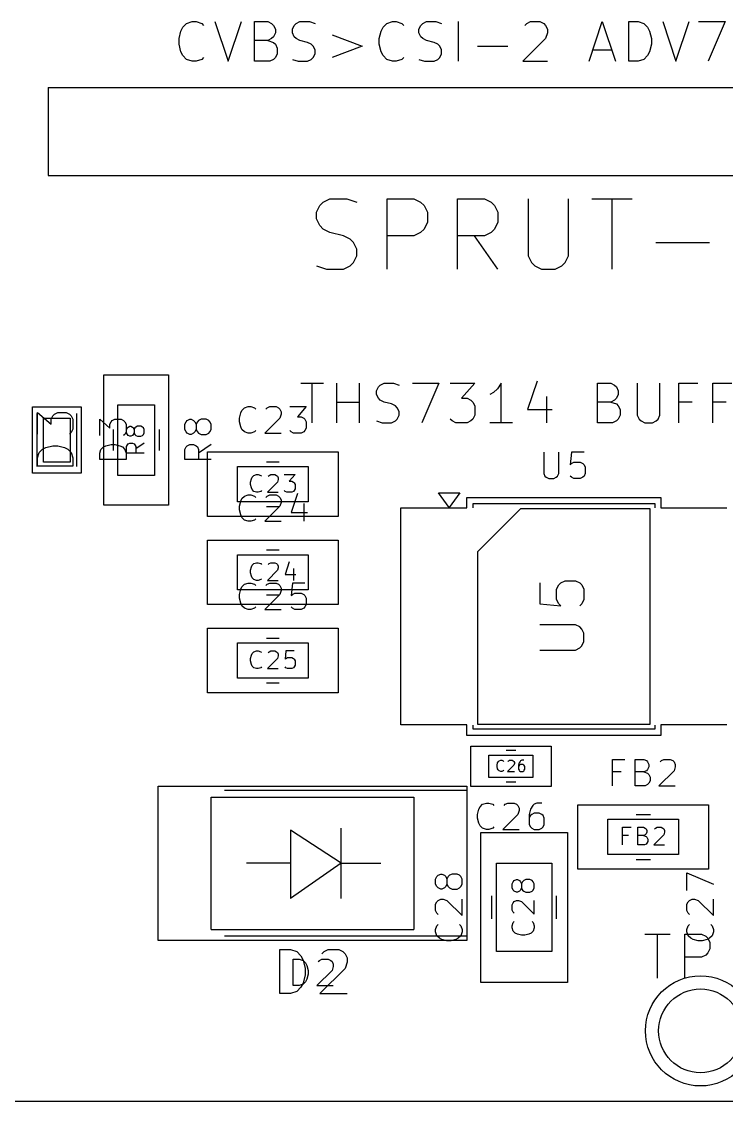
# Model space of a CAD drawing. Header units: millimetres. Extents: x -0.2 to 42, y -55 to 0.3.
# Drawn here: x 8.9 to 24.89, y -55 to -30.51 of the extents above; entities that cross this region are included whole.
import ezdxf

# ---------------------------------------------------------------- set-up
doc = ezdxf.new("R2010")
doc.units = ezdxf.units.MM
for name, color, linetype, true_color in [('Edge.Cuts', 254, 'CONTINUOUS', 0xd0d2cd), ('F.Courtyard', 6, 'CONTINUOUS', 0xff26e2), ('F.Fab', 9, 'CONTINUOUS', 0xafafaf), ('F.Silkscreen', 41, 'CONTINUOUS', 0xf2eda1)]:
    doc.layers.add(name, color=color, linetype=linetype, true_color=true_color)

msp = doc.modelspace()

# ---------------------------------------------------------------- linework, layer by layer
at = {"layer": 'Edge.Cuts', "linetype": 'CONTINUOUS'}
for p, q in [((9.5, -32), (9.5, -34)), ((9.5, -32), (31.15, -32)), ((9.5, -34), (31.15, -34)), ((40.5, -55), (1.5, -55))]:
    msp.add_line(p, q, dxfattribs=at)
at = {"layer": 'F.Courtyard', "linetype": 'CONTINUOUS'}
for p, q in [((10.77, -38.52), (12.23, -38.52)), ((10.77, -41.48), (10.77, -38.52)), ((12.23, -38.52), (12.23, -41.48)), ((9.15, -39.25), (10.25, -39.25)), ((9.15, -40.75), (9.15, -39.25)), ((10.25, -39.25), (10.25, -40.75)), ((13.12, -40.27), (16.08, -40.27)), ((13.12, -41.73), (13.12, -40.27)), ((16.08, -40.27), (16.08, -41.73)), ((10.25, -40.75), (9.15, -40.75)), ((19, -41.3), (23.4, -41.3)), ((19, -41.54), (19, -41.3)), ((23.4, -41.3), (23.4, -41.54)), ((12.23, -41.48), (10.77, -41.48)), ((17.5, -41.54), (19, -41.54)), ((17.5, -46.46), (17.5, -41.54)), ((23.4, -41.54), (24.9, -41.54)), ((16.08, -41.73), (13.12, -41.73)), ((13.12, -42.27), (16.08, -42.27)), ((13.12, -43.73), (13.12, -42.27)), ((16.08, -42.27), (16.08, -43.73)), ((16.08, -43.73), (13.12, -43.73)), ((13.12, -44.27), (16.08, -44.27)), ((13.12, -45.73), (13.12, -44.27)), ((16.08, -44.27), (16.08, -45.73)), ((16.08, -45.73), (13.12, -45.73)), ((19, -46.46), (17.5, -46.46)), ((19, -46.7), (19, -46.46)), ((23.4, -46.46), (23.4, -46.7)), ((24.9, -46.46), (23.4, -46.46)), ((23.4, -46.7), (19, -46.7)), ((19.09, -46.94), (20.91, -46.94)), ((19.09, -47.86), (19.09, -46.94)), ((20.91, -46.94), (20.91, -47.86)), ((12, -47.85), (19, -47.85)), ((12, -51.35), (12, -47.85)), ((19, -47.85), (19, -51.35)), ((20.91, -47.86), (19.09, -47.86)), ((21.52, -48.27), (24.48, -48.27)), ((21.52, -49.73), (21.52, -48.27)), ((24.48, -48.27), (24.48, -49.73)), ((19.32, -48.9), (21.28, -48.9)), ((19.32, -52.3), (19.32, -48.9)), ((21.28, -48.9), (21.28, -52.3)), ((24.48, -49.73), (21.52, -49.73)), ((19, -51.35), (12, -51.35)), ((21.28, -52.3), (19.32, -52.3))]:
    msp.add_line(p, q, dxfattribs=at)
at = {"layer": 'F.Courtyard'}
msp.add_circle((24.3, -53.4), 1.25, dxfattribs=at)
at = {"layer": 'F.Fab', "linetype": 'CONTINUOUS'}
for p, q in [((9.263855, -39.866666), (9.263855, -39.371428)), ((9.263855, -39.371428), (9.568617, -39.638094)), ((9.606712, -39.447618), (9.644807, -39.409523)), ((9.644807, -39.409523), (9.720998, -39.371428)), ((9.720998, -39.371428), (9.911474, -39.371428)), ((9.911474, -39.371428), (9.987664, -39.409523)), ((9.987664, -39.409523), (10.02576, -39.447618)), ((11.0875, -39.2), (11.9125, -39.2)), ((11.0875, -40.8), (11.0875, -39.2)), ((11.9125, -39.2), (11.9125, -40.8)), ((13.842856, -39.499514), (13.871428, -39.385228)), ((13.871428, -39.385228), (13.899999, -39.328085)), ((13.899999, -39.328085), (13.957142, -39.270942)), ((13.957142, -39.270942), (14.042856, -39.242371)), ((14.042856, -39.242371), (14.099999, -39.242371)), ((14.099999, -39.242371), (14.185713, -39.270942)), ((14.185713, -39.270942), (14.214285, -39.299514)), ((14.442856, -39.299514), (14.471428, -39.270942)), ((14.471428, -39.270942), (14.528571, -39.242371)), ((14.528571, -39.242371), (14.671428, -39.242371)), ((14.671428, -39.242371), (14.728571, -39.270942)), ((14.728571, -39.270942), (14.757142, -39.299514)), ((14.757142, -39.299514), (14.785713, -39.356657)), ((14.785713, -39.4138), (14.757142, -39.499514)), ((14.785713, -39.356657), (14.785713, -39.4138)), ((14.985714, -39.242371), (15.357142, -39.242371)), ((15.357142, -39.242371), (15.157142, -39.470942)), ((9.4, -39.5), (10, -39.5)), ((9.4, -40.5), (9.4, -39.5)), ((9.568617, -39.523809), (9.606712, -39.447618)), ((9.568617, -39.638094), (9.568617, -39.523809)), ((10, -39.5), (10, -40.5)), ((10.02576, -39.447618), (10.063855, -39.523809)), ((10.063855, -39.523809), (10.063855, -39.75238)), ((10.672371, -39.899999), (10.672371, -39.528571)), ((10.672371, -39.528571), (10.900942, -39.728571)), ((10.900942, -39.642856), (10.929514, -39.585714)), ((10.900942, -39.728571), (10.900942, -39.642856)), ((10.929514, -39.585714), (10.958085, -39.557142)), ((10.958085, -39.557142), (11.015228, -39.528571)), ((11.015228, -39.528571), (11.158085, -39.528571)), ((11.158085, -39.528571), (11.215228, -39.557142)), ((11.215228, -39.557142), (11.2438, -39.585714)), ((11.2438, -39.585714), (11.272371, -39.642856)), ((11.272371, -39.642856), (11.272371, -39.814285)), ((12.602371, -39.642856), (12.630942, -39.585714)), ((12.602371, -39.757142), (12.602371, -39.642856)), ((12.630942, -39.585714), (12.659514, -39.557142)), ((12.659514, -39.557142), (12.716657, -39.528571)), ((12.716657, -39.528571), (12.745228, -39.528571)), ((12.745228, -39.528571), (12.802371, -39.557142)), ((12.802371, -39.557142), (12.830942, -39.585714)), ((12.830942, -39.585714), (12.859514, -39.642856)), ((12.888085, -39.585714), (12.859514, -39.642856)), ((12.859514, -39.642856), (12.859514, -39.757142)), ((12.916657, -39.557142), (12.888085, -39.585714)), ((12.9738, -39.528571), (12.916657, -39.557142)), ((13.088085, -39.528571), (12.9738, -39.528571)), ((13.145228, -39.557142), (13.088085, -39.528571)), ((13.1738, -39.585714), (13.145228, -39.557142)), ((13.202371, -39.642856), (13.1738, -39.585714)), ((13.202371, -39.757142), (13.202371, -39.642856)), ((13.842856, -39.585228), (13.842856, -39.499514)), ((13.871428, -39.699514), (13.842856, -39.585228)), ((14.757142, -39.499514), (14.414285, -39.842371)), ((15.157142, -39.470942), (15.242857, -39.470942)), ((15.242857, -39.470942), (15.3, -39.499514)), ((15.3, -39.499514), (15.328571, -39.528085)), ((15.328571, -39.528085), (15.357142, -39.585228)), ((15.357142, -39.585228), (15.357142, -39.728085)), ((10.02576, -39.828571), (9.987664, -39.866666)), ((10.063855, -39.75238), (10.02576, -39.828571)), ((11.2438, -39.871428), (11.215228, -39.899999)), ((11.272371, -39.814285), (11.2438, -39.871428)), ((11.281927, -39.761904), (11.300975, -39.723809)), ((11.281927, -39.838095), (11.281927, -39.761904)), ((11.300975, -39.87619), (11.281927, -39.838095)), ((11.300975, -39.723809), (11.320022, -39.704761)), ((11.320022, -39.895237), (11.300975, -39.87619)), ((11.320022, -39.704761), (11.358118, -39.685714)), ((11.358118, -39.914285), (11.320022, -39.895237)), ((11.358118, -39.685714), (11.377165, -39.685714)), ((11.377165, -39.914285), (11.358118, -39.914285)), ((11.377165, -39.685714), (11.41526, -39.704761)), ((11.41526, -39.895237), (11.377165, -39.914285)), ((11.41526, -39.704761), (11.434308, -39.723809)), ((11.434308, -39.87619), (11.41526, -39.895237)), ((11.434308, -39.723809), (11.453356, -39.761904)), ((11.453356, -39.838095), (11.434308, -39.87619)), ((11.472403, -39.723809), (11.453356, -39.761904)), ((11.453356, -39.761904), (11.453356, -39.838095)), ((11.453356, -39.838095), (11.472403, -39.87619)), ((11.491451, -39.704761), (11.472403, -39.723809)), ((11.472403, -39.87619), (11.491451, -39.895237)), ((11.529546, -39.685714), (11.491451, -39.704761)), ((11.491451, -39.895237), (11.529546, -39.914285)), ((11.605737, -39.685714), (11.529546, -39.685714)), ((11.529546, -39.914285), (11.605737, -39.914285)), ((11.643832, -39.704761), (11.605737, -39.685714)), ((11.605737, -39.914285), (11.643832, -39.895237)), ((11.66288, -39.723809), (11.643832, -39.704761)), ((11.643832, -39.895237), (11.66288, -39.87619)), ((11.681927, -39.761904), (11.66288, -39.723809)), ((11.66288, -39.87619), (11.681927, -39.838095)), ((11.681927, -39.838095), (11.681927, -39.761904)), ((12.630942, -39.814285), (12.602371, -39.757142)), ((12.659514, -39.842856), (12.630942, -39.814285)), ((12.716657, -39.871428), (12.659514, -39.842856)), ((12.745228, -39.871428), (12.716657, -39.871428)), ((12.802371, -39.842856), (12.745228, -39.871428)), ((12.830942, -39.814285), (12.802371, -39.842856)), ((12.859514, -39.757142), (12.830942, -39.814285)), ((12.859514, -39.757142), (12.888085, -39.814285)), ((12.888085, -39.814285), (12.916657, -39.842856)), ((12.916657, -39.842856), (12.9738, -39.871428)), ((12.9738, -39.871428), (13.088085, -39.871428)), ((13.088085, -39.871428), (13.145228, -39.842856)), ((13.145228, -39.842856), (13.1738, -39.814285)), ((13.1738, -39.814285), (13.202371, -39.757142)), ((13.899999, -39.756657), (13.871428, -39.699514)), ((13.957142, -39.8138), (13.899999, -39.756657)), ((14.042856, -39.842371), (13.957142, -39.8138)), ((14.099999, -39.842371), (14.042856, -39.842371)), ((14.185713, -39.8138), (14.099999, -39.842371)), ((14.214285, -39.785228), (14.185713, -39.8138)), ((14.414285, -39.842371), (14.785713, -39.842371)), ((15.014285, -39.8138), (14.985714, -39.785228)), ((15.071428, -39.842371), (15.014285, -39.8138)), ((15.242857, -39.842371), (15.071428, -39.842371)), ((15.3, -39.8138), (15.242857, -39.842371)), ((15.328571, -39.785228), (15.3, -39.8138)), ((15.357142, -39.728085), (15.328571, -39.785228)), ((9.454331, -40.171428), (9.606712, -40.133332)), ((9.606712, -40.133332), (9.720998, -40.133332)), ((9.720998, -40.133332), (9.873379, -40.171428)), ((10.700942, -40.214285), (10.758085, -40.157142)), ((10.758085, -40.157142), (10.815228, -40.128571)), ((10.815228, -40.128571), (10.929514, -40.099999)), ((10.929514, -40.099999), (11.015228, -40.099999)), ((11.015228, -40.099999), (11.129514, -40.128571)), ((11.129514, -40.128571), (11.186657, -40.157142)), ((11.186657, -40.157142), (11.2438, -40.214285)), ((11.281927, -40.142856), (11.300975, -40.104761)), ((11.281927, -40.295237), (11.281927, -40.142856)), ((11.300975, -40.104761), (11.320022, -40.085714)), ((11.320022, -40.085714), (11.358118, -40.066666)), ((11.358118, -40.066666), (11.41526, -40.066666)), ((11.41526, -40.066666), (11.453356, -40.085714)), ((11.453356, -40.085714), (11.472403, -40.104761)), ((11.472403, -40.104761), (11.491451, -40.142856)), ((11.681927, -40.066666), (11.491451, -40.199999)), ((11.491451, -40.142856), (11.491451, -40.295237)), ((12.602371, -40.214285), (12.630942, -40.157142)), ((12.630942, -40.157142), (12.659514, -40.128571)), ((12.659514, -40.128571), (12.716657, -40.099999)), ((12.716657, -40.099999), (12.802371, -40.099999)), ((12.802371, -40.099999), (12.859514, -40.128571)), ((12.859514, -40.128571), (12.888085, -40.157142)), ((12.888085, -40.157142), (12.916657, -40.214285)), ((13.202371, -40.099999), (12.916657, -40.299999)), ((9.263855, -40.399999), (9.30195, -40.285713)), ((9.263855, -40.590475), (9.263855, -40.399999)), ((9.30195, -40.285713), (9.37814, -40.209523)), ((9.37814, -40.209523), (9.454331, -40.171428)), ((9.873379, -40.171428), (9.949569, -40.209523)), ((9.949569, -40.209523), (10.02576, -40.285713)), ((10.02576, -40.285713), (10.063855, -40.399999)), ((10.063855, -40.399999), (10.063855, -40.590475)), ((10.672371, -40.299999), (10.700942, -40.214285)), ((10.672371, -40.442856), (10.672371, -40.299999)), ((11.2438, -40.214285), (11.272371, -40.299999)), ((11.272371, -40.299999), (11.272371, -40.442856)), ((11.681927, -40.295237), (11.281927, -40.295237)), ((12.602371, -40.442856), (12.602371, -40.214285)), ((12.916657, -40.214285), (12.916657, -40.442856)), ((20.742857, -40.272371), (20.742857, -40.758085)), ((21.085714, -40.758085), (21.085714, -40.272371)), ((21.371428, -40.272371), (21.342856, -40.558085)), ((21.657142, -40.272371), (21.371428, -40.272371)), ((10.063855, -40.590475), (9.263855, -40.590475)), ((10, -40.5), (9.4, -40.5)), ((11.272371, -40.442856), (10.672371, -40.442856)), ((13.202371, -40.442856), (12.602371, -40.442856)), ((13.8, -40.6), (15.4, -40.6)), ((13.8, -41.4), (13.8, -40.6)), ((15.4, -40.6), (15.4, -41.4)), ((21.342856, -40.558085), (21.371428, -40.529514)), ((21.371428, -40.529514), (21.428571, -40.500942)), ((21.428571, -40.500942), (21.571428, -40.500942)), ((21.571428, -40.500942), (21.628571, -40.529514)), ((21.628571, -40.529514), (21.657142, -40.558085)), ((21.657142, -40.558085), (21.685713, -40.615228)), ((21.685713, -40.615228), (21.685713, -40.758085)), ((11.9125, -40.8), (11.0875, -40.8)), ((14.095238, -40.953356), (14.114286, -40.877165)), ((14.114286, -40.877165), (14.133333, -40.83907)), ((14.133333, -40.83907), (14.171428, -40.800975)), ((14.171428, -40.800975), (14.228571, -40.781927)), ((14.228571, -40.781927), (14.266667, -40.781927)), ((14.266667, -40.781927), (14.323809, -40.800975)), ((14.323809, -40.800975), (14.342857, -40.820022)), ((14.495238, -40.820022), (14.514286, -40.800975)), ((14.514286, -40.800975), (14.552381, -40.781927)), ((14.552381, -40.781927), (14.647619, -40.781927)), ((14.647619, -40.781927), (14.685714, -40.800975)), ((14.685714, -40.800975), (14.704762, -40.820022)), ((14.704762, -40.820022), (14.723809, -40.858118)), ((14.723809, -40.896213), (14.704762, -40.953356)), ((14.723809, -40.858118), (14.723809, -40.896213)), ((14.857142, -40.781927), (15.104761, -40.781927)), ((15.104761, -40.781927), (14.971428, -40.934308)), ((20.742857, -40.758085), (20.771428, -40.815228)), ((20.771428, -40.815228), (20.8, -40.8438)), ((20.8, -40.8438), (20.857142, -40.872371)), ((20.857142, -40.872371), (20.971428, -40.872371)), ((20.971428, -40.872371), (21.028571, -40.8438)), ((21.028571, -40.8438), (21.057142, -40.815228)), ((21.057142, -40.815228), (21.085714, -40.758085)), ((21.371428, -40.8438), (21.342856, -40.815228)), ((21.428571, -40.872371), (21.371428, -40.8438)), ((21.571428, -40.872371), (21.428571, -40.872371)), ((21.628571, -40.8438), (21.571428, -40.872371)), ((21.657142, -40.815228), (21.628571, -40.8438)), ((21.685713, -40.758085), (21.657142, -40.815228)), ((14.095238, -41.010499), (14.095238, -40.953356)), ((14.114286, -41.086689), (14.095238, -41.010499)), ((14.133333, -41.124784), (14.114286, -41.086689)), ((14.171428, -41.16288), (14.133333, -41.124784)), ((14.342857, -41.143832), (14.323809, -41.16288)), ((14.704762, -40.953356), (14.47619, -41.181927)), ((14.87619, -41.16288), (14.857142, -41.143832)), ((14.971428, -40.934308), (15.028571, -40.934308)), ((15.028571, -40.934308), (15.066666, -40.953356)), ((15.066666, -40.953356), (15.085714, -40.972403)), ((15.085714, -41.143832), (15.066666, -41.16288)), ((15.085714, -40.972403), (15.104761, -41.010499)), ((15.104761, -41.105737), (15.085714, -41.143832)), ((15.104761, -41.010499), (15.104761, -41.105737)), ((13.842856, -41.499514), (13.871428, -41.385228)), ((13.871428, -41.385228), (13.899999, -41.328085)), ((13.899999, -41.328085), (13.957142, -41.270942)), ((13.957142, -41.270942), (14.042856, -41.242371)), ((14.042856, -41.242371), (14.099999, -41.242371)), ((14.099999, -41.242371), (14.185713, -41.270942)), ((14.228571, -41.181927), (14.171428, -41.16288)), ((14.185713, -41.270942), (14.214285, -41.299514)), ((14.266667, -41.181927), (14.228571, -41.181927)), ((14.323809, -41.16288), (14.266667, -41.181927)), ((14.442856, -41.299514), (14.471428, -41.270942)), ((14.471428, -41.270942), (14.528571, -41.242371)), ((14.47619, -41.181927), (14.723809, -41.181927)), ((14.528571, -41.242371), (14.671428, -41.242371)), ((14.671428, -41.242371), (14.728571, -41.270942)), ((14.728571, -41.270942), (14.757142, -41.299514)), ((14.757142, -41.299514), (14.785713, -41.356657)), ((14.785713, -41.356657), (14.785713, -41.4138)), ((14.914285, -41.181927), (14.87619, -41.16288)), ((15.028571, -41.181927), (14.914285, -41.181927)), ((15.157142, -41.2138), (15.014285, -41.642371)), ((15.066666, -41.16288), (15.028571, -41.181927)), ((15.4, -41.4), (13.8, -41.4)), ((13.842856, -41.585228), (13.842856, -41.499514)), ((13.871428, -41.699514), (13.842856, -41.585228)), ((14.757142, -41.499514), (14.414285, -41.842371)), ((14.785713, -41.4138), (14.757142, -41.499514)), ((15.3, -41.442371), (15.3, -41.842371)), ((19.25, -42.525), (20.225, -41.55)), ((20.225, -41.55), (23.15, -41.55)), ((23.15, -41.55), (23.15, -46.45)), ((13.899999, -41.756657), (13.871428, -41.699514)), ((13.957142, -41.8138), (13.899999, -41.756657)), ((14.042856, -41.842371), (13.957142, -41.8138)), ((14.099999, -41.842371), (14.042856, -41.842371)), ((14.185713, -41.8138), (14.099999, -41.842371)), ((14.214285, -41.785228), (14.185713, -41.8138)), ((14.414285, -41.842371), (14.785713, -41.842371)), ((15.014285, -41.642371), (15.385714, -41.642371)), ((13.8, -42.6), (15.4, -42.6)), ((13.8, -43.4), (13.8, -42.6)), ((15.4, -42.6), (15.4, -43.4)), ((19.25, -46.45), (19.25, -42.525)), ((14.114286, -42.877165), (14.133333, -42.83907)), ((14.133333, -42.83907), (14.171428, -42.800975)), ((14.171428, -42.800975), (14.228571, -42.781927)), ((14.228571, -42.781927), (14.266667, -42.781927)), ((14.266667, -42.781927), (14.323809, -42.800975)), ((14.323809, -42.800975), (14.342857, -42.820022)), ((14.495238, -42.820022), (14.514286, -42.800975)), ((14.514286, -42.800975), (14.552381, -42.781927)), ((14.552381, -42.781927), (14.647619, -42.781927)), ((14.647619, -42.781927), (14.685714, -42.800975)), ((14.685714, -42.800975), (14.704762, -42.820022)), ((14.704762, -42.820022), (14.723809, -42.858118)), ((14.723809, -42.858118), (14.723809, -42.896213)), ((14.971428, -42.76288), (14.87619, -43.048594)), ((14.095238, -42.953356), (14.114286, -42.877165)), ((14.095238, -43.010499), (14.095238, -42.953356)), ((14.114286, -43.086689), (14.095238, -43.010499)), ((14.133333, -43.124784), (14.114286, -43.086689)), ((14.704762, -42.953356), (14.47619, -43.181927)), ((14.723809, -42.896213), (14.704762, -42.953356)), ((14.87619, -43.048594), (15.123809, -43.048594)), ((15.066666, -42.91526), (15.066666, -43.181927)), ((13.871428, -43.385228), (13.899999, -43.328085)), ((13.899999, -43.328085), (13.957142, -43.270942)), ((13.957142, -43.270942), (14.042856, -43.242371)), ((14.042856, -43.242371), (14.099999, -43.242371)), ((14.099999, -43.242371), (14.185713, -43.270942)), ((14.171428, -43.16288), (14.133333, -43.124784)), ((14.228571, -43.181927), (14.171428, -43.16288)), ((14.185713, -43.270942), (14.214285, -43.299514)), ((14.266667, -43.181927), (14.228571, -43.181927)), ((14.323809, -43.16288), (14.266667, -43.181927)), ((14.342857, -43.143832), (14.323809, -43.16288)), ((14.442856, -43.299514), (14.471428, -43.270942)), ((14.471428, -43.270942), (14.528571, -43.242371)), ((14.47619, -43.181927), (14.723809, -43.181927)), ((14.528571, -43.242371), (14.671428, -43.242371)), ((14.671428, -43.242371), (14.728571, -43.270942)), ((14.728571, -43.270942), (14.757142, -43.299514)), ((14.757142, -43.299514), (14.785713, -43.356657)), ((15.042857, -43.242371), (15.014285, -43.528085)), ((15.328571, -43.242371), (15.042857, -43.242371)), ((20.654819, -43.238095), (20.654819, -43.714285)), ((21.035771, -43.380952), (21.08339, -43.285714)), ((21.08339, -43.285714), (21.131009, -43.238095)), ((21.131009, -43.238095), (21.226247, -43.190476)), ((21.226247, -43.190476), (21.464342, -43.190476)), ((21.464342, -43.190476), (21.55958, -43.238095)), ((21.55958, -43.238095), (21.6072, -43.285714)), ((21.6072, -43.285714), (21.654819, -43.380952)), ((15.4, -43.4), (13.8, -43.4)), ((13.842856, -43.499514), (13.871428, -43.385228)), ((13.842856, -43.585228), (13.842856, -43.499514)), ((13.871428, -43.699514), (13.842856, -43.585228)), ((14.757142, -43.499514), (14.414285, -43.842371)), ((14.785713, -43.4138), (14.757142, -43.499514)), ((14.785713, -43.356657), (14.785713, -43.4138)), ((15.014285, -43.528085), (15.042857, -43.499514)), ((15.042857, -43.499514), (15.1, -43.470942)), ((15.1, -43.470942), (15.242857, -43.470942)), ((15.242857, -43.470942), (15.3, -43.499514)), ((15.3, -43.499514), (15.328571, -43.528085)), ((15.328571, -43.528085), (15.357142, -43.585228)), ((15.357142, -43.585228), (15.357142, -43.728085)), ((21.035771, -43.619047), (21.035771, -43.380952)), ((21.654819, -43.380952), (21.654819, -43.619047)), ((13.899999, -43.756657), (13.871428, -43.699514)), ((13.957142, -43.8138), (13.899999, -43.756657)), ((14.042856, -43.842371), (13.957142, -43.8138)), ((14.185713, -43.8138), (14.099999, -43.842371)), ((14.214285, -43.785228), (14.185713, -43.8138)), ((15.042857, -43.8138), (15.014285, -43.785228)), ((15.1, -43.842371), (15.042857, -43.8138)), ((15.3, -43.8138), (15.242857, -43.842371)), ((15.328571, -43.785228), (15.3, -43.8138)), ((15.357142, -43.728085), (15.328571, -43.785228)), ((20.654819, -43.714285), (21.131009, -43.761904)), ((21.08339, -43.714285), (21.035771, -43.619047)), ((21.131009, -43.761904), (21.08339, -43.714285)), ((21.6072, -43.714285), (21.55958, -43.761904)), ((21.654819, -43.619047), (21.6072, -43.714285)), ((14.099999, -43.842371), (14.042856, -43.842371)), ((14.414285, -43.842371), (14.785713, -43.842371)), ((15.242857, -43.842371), (15.1, -43.842371)), ((21.464342, -44.190476), (20.654819, -44.190476)), ((21.55958, -44.238095), (21.464342, -44.190476)), ((21.6072, -44.285714), (21.55958, -44.238095)), ((21.654819, -44.380952), (21.6072, -44.285714)), ((21.6072, -44.666666), (21.654819, -44.571428)), ((21.654819, -44.571428), (21.654819, -44.380952)), ((13.8, -44.6), (15.4, -44.6)), ((13.8, -45.4), (13.8, -44.6)), ((14.133333, -44.83907), (14.171428, -44.800975)), ((14.171428, -44.800975), (14.228571, -44.781927)), ((14.228571, -44.781927), (14.266667, -44.781927)), ((14.266667, -44.781927), (14.323809, -44.800975)), ((14.323809, -44.800975), (14.342857, -44.820022)), ((14.495238, -44.820022), (14.514286, -44.800975)), ((14.514286, -44.800975), (14.552381, -44.781927)), ((14.552381, -44.781927), (14.647619, -44.781927)), ((14.647619, -44.781927), (14.685714, -44.800975)), ((14.685714, -44.800975), (14.704762, -44.820022)), ((14.895238, -44.781927), (14.87619, -44.972403)), ((15.085714, -44.781927), (14.895238, -44.781927)), ((15.4, -44.6), (15.4, -45.4)), ((20.654819, -44.761904), (21.464342, -44.761904)), ((21.464342, -44.761904), (21.55958, -44.714285)), ((21.55958, -44.714285), (21.6072, -44.666666)), ((14.095238, -44.953356), (14.114286, -44.877165)), ((14.095238, -45.010499), (14.095238, -44.953356)), ((14.114286, -45.086689), (14.095238, -45.010499)), ((14.114286, -44.877165), (14.133333, -44.83907)), ((14.704762, -44.953356), (14.47619, -45.181927)), ((14.704762, -44.820022), (14.723809, -44.858118)), ((14.723809, -44.896213), (14.704762, -44.953356)), ((14.723809, -44.858118), (14.723809, -44.896213)), ((14.87619, -44.972403), (14.895238, -44.953356)), ((14.895238, -44.953356), (14.933333, -44.934308)), ((14.933333, -44.934308), (15.028571, -44.934308)), ((15.028571, -44.934308), (15.066666, -44.953356)), ((15.066666, -44.953356), (15.085714, -44.972403)), ((15.085714, -44.972403), (15.104761, -45.010499)), ((15.104761, -45.010499), (15.104761, -45.105737)), ((14.133333, -45.124784), (14.114286, -45.086689)), ((14.171428, -45.16288), (14.133333, -45.124784)), ((14.228571, -45.181927), (14.171428, -45.16288)), ((14.266667, -45.181927), (14.228571, -45.181927)), ((14.323809, -45.16288), (14.266667, -45.181927)), ((14.342857, -45.143832), (14.323809, -45.16288)), ((14.47619, -45.181927), (14.723809, -45.181927)), ((14.895238, -45.16288), (14.87619, -45.143832)), ((14.933333, -45.181927), (14.895238, -45.16288)), ((15.028571, -45.181927), (14.933333, -45.181927)), ((15.066666, -45.16288), (15.028571, -45.181927)), ((15.085714, -45.143832), (15.066666, -45.16288)), ((15.104761, -45.105737), (15.085714, -45.143832)), ((15.4, -45.4), (13.8, -45.4)), ((23.15, -46.45), (19.25, -46.45)), ((19.5, -47.15), (20.5, -47.15)), ((19.5, -47.65), (19.5, -47.15)), ((19.732143, -47.275479), (19.767857, -47.263574)), ((19.767857, -47.263574), (19.791666, -47.263574)), ((19.791666, -47.263574), (19.827381, -47.275479)), ((19.946428, -47.275479), (19.970238, -47.263574)), ((19.970238, -47.263574), (20.029762, -47.263574)), ((20.029762, -47.263574), (20.053571, -47.275479)), ((20.244047, -47.263574), (20.220238, -47.275479)), ((20.291666, -47.263574), (20.244047, -47.263574)), ((20.5, -47.15), (20.5, -47.65)), ((22.3, -47.842371), (22.3, -47.242371)), ((22.3, -47.242371), (22.585714, -47.242371)), ((22.814286, -47.842371), (22.814286, -47.242371)), ((22.814286, -47.242371), (23.014286, -47.242371)), ((23.014286, -47.242371), (23.071429, -47.270942)), ((23.414286, -47.270942), (23.471429, -47.242371)), ((23.471429, -47.242371), (23.614286, -47.242371)), ((23.614286, -47.242371), (23.671429, -47.270942)), ((19.684524, -47.370717), (19.696428, -47.323098)), ((19.684524, -47.406431), (19.684524, -47.370717)), ((19.696428, -47.45405), (19.684524, -47.406431)), ((19.696428, -47.323098), (19.708333, -47.299289)), ((19.708333, -47.47786), (19.696428, -47.45405)), ((19.708333, -47.299289), (19.732143, -47.275479)), ((19.732143, -47.50167), (19.708333, -47.47786)), ((19.767857, -47.513574), (19.732143, -47.50167)), ((19.827381, -47.50167), (19.791666, -47.513574)), ((19.827381, -47.275479), (19.839285, -47.287384)), ((19.839285, -47.489765), (19.827381, -47.50167)), ((20.065476, -47.370717), (19.922619, -47.513574)), ((19.934524, -47.287384), (19.946428, -47.275479)), ((20.053571, -47.275479), (20.065476, -47.287384)), ((20.065476, -47.287384), (20.077381, -47.311193)), ((20.077381, -47.335003), (20.065476, -47.370717)), ((20.077381, -47.311193), (20.077381, -47.335003)), ((20.184523, -47.323098), (20.172619, -47.370717)), ((20.172619, -47.370717), (20.172619, -47.465955)), ((20.184523, -47.382622), (20.172619, -47.406431)), ((20.172619, -47.465955), (20.184523, -47.489765)), ((20.208333, -47.287384), (20.184523, -47.323098)), ((20.196428, -47.370717), (20.184523, -47.382622)), ((20.184523, -47.489765), (20.196428, -47.50167)), ((20.220238, -47.358812), (20.196428, -47.370717)), ((20.196428, -47.50167), (20.220238, -47.513574)), ((20.220238, -47.275479), (20.208333, -47.287384)), ((20.267857, -47.358812), (20.220238, -47.358812)), ((20.291666, -47.370717), (20.267857, -47.358812)), ((20.267857, -47.513574), (20.291666, -47.50167)), ((20.303571, -47.382622), (20.291666, -47.370717)), ((20.291666, -47.50167), (20.303571, -47.489765)), ((20.315476, -47.406431), (20.303571, -47.382622)), ((20.303571, -47.489765), (20.315476, -47.465955)), ((20.315476, -47.465955), (20.315476, -47.406431)), ((23.071429, -47.499514), (23.014286, -47.528085)), ((23.071429, -47.270942), (23.1, -47.299514)), ((23.1, -47.470942), (23.071429, -47.499514)), ((23.1, -47.299514), (23.128571, -47.356657)), ((23.128571, -47.4138), (23.1, -47.470942)), ((23.128571, -47.356657), (23.128571, -47.4138)), ((23.7, -47.499514), (23.357143, -47.842371)), ((23.385714, -47.299514), (23.414286, -47.270942)), ((23.671429, -47.270942), (23.7, -47.299514)), ((23.7, -47.299514), (23.728571, -47.356657)), ((23.728571, -47.4138), (23.7, -47.499514)), ((23.728571, -47.356657), (23.728571, -47.4138)), ((20.5, -47.65), (19.5, -47.65)), ((19.791666, -47.513574), (19.767857, -47.513574)), ((19.922619, -47.513574), (20.077381, -47.513574)), ((20.220238, -47.513574), (20.267857, -47.513574)), ((22.5, -47.528085), (22.3, -47.528085)), ((23.014286, -47.528085), (22.814286, -47.528085)), ((23.014286, -47.528085), (23.1, -47.556657)), ((23.1, -47.556657), (23.128571, -47.585228)), ((23.128571, -47.585228), (23.157143, -47.642371)), ((23.157143, -47.728085), (23.128571, -47.785228)), ((23.157143, -47.642371), (23.157143, -47.728085)), ((23.042857, -47.842371), (22.814286, -47.842371)), ((23.1, -47.8138), (23.042857, -47.842371)), ((23.128571, -47.785228), (23.1, -47.8138)), ((23.357143, -47.842371), (23.728571, -47.842371)), ((13.2, -48.1), (17.8, -48.1)), ((13.2, -51.1), (13.2, -48.1)), ((17.8, -48.1), (17.8, -51.1)), ((19.357142, -48.260942), (19.442856, -48.232371)), ((19.442856, -48.232371), (19.499999, -48.232371)), ((19.499999, -48.232371), (19.585713, -48.260942)), ((19.871428, -48.260942), (19.928571, -48.232371)), ((19.928571, -48.232371), (20.071428, -48.232371)), ((20.071428, -48.232371), (20.128571, -48.260942)), ((20.585714, -48.232371), (20.528571, -48.260942)), ((20.7, -48.232371), (20.585714, -48.232371)), ((19.242856, -48.489514), (19.271428, -48.375228)), ((19.242856, -48.575228), (19.242856, -48.489514)), ((19.271428, -48.375228), (19.299999, -48.318085)), ((19.299999, -48.318085), (19.357142, -48.260942)), ((19.585713, -48.260942), (19.614285, -48.289514)), ((20.157142, -48.489514), (19.814285, -48.832371)), ((19.842856, -48.289514), (19.871428, -48.260942)), ((20.128571, -48.260942), (20.157142, -48.289514)), ((20.157142, -48.289514), (20.185713, -48.346657)), ((20.185713, -48.4038), (20.157142, -48.489514)), ((20.185713, -48.346657), (20.185713, -48.4038)), ((20.442857, -48.375228), (20.414285, -48.489514)), ((20.414285, -48.489514), (20.414285, -48.718085)), ((20.5, -48.289514), (20.442857, -48.375228)), ((20.471428, -48.489514), (20.442857, -48.518085)), ((20.528571, -48.460942), (20.471428, -48.489514)), ((20.528571, -48.260942), (20.5, -48.289514)), ((20.642857, -48.460942), (20.528571, -48.460942)), ((20.7, -48.489514), (20.642857, -48.460942)), ((20.728571, -48.518085), (20.7, -48.489514)), ((19.271428, -48.689514), (19.242856, -48.575228)), ((19.299999, -48.746657), (19.271428, -48.689514)), ((20.442857, -48.518085), (20.414285, -48.575228)), ((20.414285, -48.718085), (20.442857, -48.775228)), ((20.757142, -48.575228), (20.728571, -48.518085)), ((20.728571, -48.775228), (20.757142, -48.718085)), ((20.757142, -48.718085), (20.757142, -48.575228)), ((22.2, -48.6), (23.8, -48.6)), ((22.2, -49.4), (22.2, -48.6)), ((23.8, -48.6), (23.8, -49.4)), ((14.99882, -48.84968), (14.99882, -50.39908)), ((16.14944, -49.59898), (14.99882, -48.84968)), ((16.14944, -50.39908), (16.14944, -48.79888)), ((19.357142, -48.8038), (19.299999, -48.746657)), ((19.442856, -48.832371), (19.357142, -48.8038)), ((19.499999, -48.832371), (19.442856, -48.832371)), ((19.585713, -48.8038), (19.499999, -48.832371)), ((19.614285, -48.775228), (19.585713, -48.8038)), ((19.814285, -48.832371), (20.185713, -48.832371)), ((20.442857, -48.775228), (20.471428, -48.8038)), ((20.471428, -48.8038), (20.528571, -48.832371)), ((20.528571, -48.832371), (20.642857, -48.832371)), ((20.642857, -48.832371), (20.7, -48.8038)), ((20.7, -48.8038), (20.728571, -48.775228)), ((22.533334, -49.181927), (22.533334, -48.781927)), ((22.533334, -48.781927), (22.72381, -48.781927)), ((22.666667, -48.972403), (22.533334, -48.972403)), ((22.876191, -49.181927), (22.876191, -48.781927)), ((22.876191, -48.781927), (23.009524, -48.781927)), ((23.009524, -48.972403), (22.876191, -48.972403)), ((23.009524, -48.781927), (23.047619, -48.800975)), ((23.047619, -48.953356), (23.009524, -48.972403)), ((23.009524, -48.972403), (23.066667, -48.991451)), ((23.047619, -48.800975), (23.066667, -48.820022)), ((23.066667, -48.934308), (23.047619, -48.953356)), ((23.066667, -48.820022), (23.085714, -48.858118)), ((23.085714, -48.896213), (23.066667, -48.934308)), ((23.085714, -48.858118), (23.085714, -48.896213)), ((23.466667, -48.953356), (23.238095, -49.181927)), ((23.257143, -48.820022), (23.276191, -48.800975)), ((23.276191, -48.800975), (23.314286, -48.781927)), ((23.314286, -48.781927), (23.409524, -48.781927)), ((23.409524, -48.781927), (23.447619, -48.800975)), ((23.447619, -48.800975), (23.466667, -48.820022)), ((23.466667, -48.820022), (23.485714, -48.858118)), ((23.485714, -48.896213), (23.466667, -48.953356)), ((23.485714, -48.858118), (23.485714, -48.896213)), ((23.028572, -49.181927), (22.876191, -49.181927)), ((23.066667, -49.16288), (23.028572, -49.181927)), ((23.066667, -48.991451), (23.085714, -49.010499)), ((23.085714, -49.143832), (23.066667, -49.16288)), ((23.085714, -49.010499), (23.104762, -49.048594)), ((23.104762, -49.105737), (23.085714, -49.143832)), ((23.104762, -49.048594), (23.104762, -49.105737)), ((23.238095, -49.181927), (23.485714, -49.181927)), ((23.8, -49.4), (22.2, -49.4)), ((14.99882, -49.59898), (14.0006, -49.59898)), ((16.14944, -49.59898), (14.99882, -50.39908)), ((16.14944, -49.59898), (17.05114, -49.59898)), ((19.675, -49.6), (20.925, -49.6)), ((19.675, -51.6), (19.675, -49.6)), ((20.925, -49.6), (20.925, -51.6)), ((18.292371, -49.957142), (18.320942, -49.9)), ((18.292371, -50.071428), (18.292371, -49.957142)), ((18.320942, -49.9), (18.349514, -49.871428)), ((18.349514, -49.871428), (18.406657, -49.842857)), ((18.406657, -49.842857), (18.435228, -49.842857)), ((18.435228, -49.842857), (18.492371, -49.871428)), ((18.492371, -49.871428), (18.520942, -49.9)), ((18.520942, -49.9), (18.549514, -49.957142)), ((18.578085, -49.9), (18.549514, -49.957142)), ((18.549514, -49.957142), (18.549514, -50.071428)), ((18.606657, -49.871428), (18.578085, -49.9)), ((18.6638, -49.842857), (18.606657, -49.871428)), ((18.778085, -49.842857), (18.6638, -49.842857)), ((18.835228, -49.871428), (18.778085, -49.842857)), ((18.8638, -49.9), (18.835228, -49.871428)), ((18.892371, -49.957142), (18.8638, -49.9)), ((18.892371, -50.071428), (18.892371, -49.957142)), ((23.992371, -50.214285), (23.992371, -49.814285)), ((23.992371, -49.814285), (24.592371, -50.071428)), ((18.320942, -50.128571), (18.292371, -50.071428)), ((18.349514, -50.157142), (18.320942, -50.128571)), ((18.406657, -50.185714), (18.349514, -50.157142)), ((18.435228, -50.185714), (18.406657, -50.185714)), ((18.492371, -50.157142), (18.435228, -50.185714)), ((18.520942, -50.128571), (18.492371, -50.157142)), ((18.549514, -50.071428), (18.520942, -50.128571)), ((18.549514, -50.071428), (18.578085, -50.128571)), ((18.578085, -50.128571), (18.606657, -50.157142)), ((18.606657, -50.157142), (18.6638, -50.185714)), ((18.6638, -50.185714), (18.778085, -50.185714)), ((18.778085, -50.185714), (18.835228, -50.157142)), ((18.835228, -50.157142), (18.8638, -50.128571)), ((18.8638, -50.128571), (18.892371, -50.071428)), ((20.027149, -50.064285), (20.050959, -50.016666)), ((20.027149, -50.159523), (20.027149, -50.064285)), ((20.050959, -50.207142), (20.027149, -50.159523)), ((20.050959, -50.016666), (20.074768, -49.992857)), ((20.074768, -50.230952), (20.050959, -50.207142)), ((20.074768, -49.992857), (20.122387, -49.969047)), ((20.122387, -49.969047), (20.146197, -49.969047)), ((20.146197, -49.969047), (20.193816, -49.992857)), ((20.193816, -49.992857), (20.217625, -50.016666)), ((20.217625, -50.207142), (20.193816, -50.230952)), ((20.217625, -50.016666), (20.241435, -50.064285)), ((20.241435, -50.159523), (20.217625, -50.207142)), ((20.265244, -50.016666), (20.241435, -50.064285)), ((20.241435, -50.064285), (20.241435, -50.159523)), ((20.241435, -50.159523), (20.265244, -50.207142)), ((20.289054, -49.992857), (20.265244, -50.016666)), ((20.265244, -50.207142), (20.289054, -50.230952)), ((20.336673, -49.969047), (20.289054, -49.992857)), ((20.431911, -49.969047), (20.336673, -49.969047)), ((20.47953, -49.992857), (20.431911, -49.969047)), ((20.50334, -50.016666), (20.47953, -49.992857)), ((20.47953, -50.230952), (20.50334, -50.207142)), ((20.527149, -50.064285), (20.50334, -50.016666)), ((20.50334, -50.207142), (20.527149, -50.159523)), ((20.527149, -50.159523), (20.527149, -50.064285)), ((18.320942, -50.471429), (18.349514, -50.442857)), ((18.349514, -50.442857), (18.406657, -50.414286)), ((18.406657, -50.414286), (18.4638, -50.414286)), ((18.4638, -50.414286), (18.549514, -50.442857)), ((18.549514, -50.442857), (18.892371, -50.785714)), ((18.892371, -50.785714), (18.892371, -50.414286)), ((20.122387, -50.254761), (20.074768, -50.230952)), ((20.074768, -50.469047), (20.122387, -50.445237)), ((20.146197, -50.254761), (20.122387, -50.254761)), ((20.122387, -50.445237), (20.170006, -50.445237)), ((20.193816, -50.230952), (20.146197, -50.254761)), ((20.170006, -50.445237), (20.241435, -50.469047)), ((20.289054, -50.230952), (20.336673, -50.254761)), ((20.336673, -50.254761), (20.431911, -50.254761)), ((20.431911, -50.254761), (20.47953, -50.230952)), ((20.527149, -50.754761), (20.527149, -50.445237)), ((24.020942, -50.471429), (24.049514, -50.442857)), ((24.049514, -50.442857), (24.106657, -50.414286)), ((24.106657, -50.414286), (24.1638, -50.414286)), ((24.1638, -50.414286), (24.249514, -50.442857)), ((24.249514, -50.442857), (24.592371, -50.785714)), ((24.592371, -50.785714), (24.592371, -50.414286)), ((18.292371, -50.528571), (18.320942, -50.471429)), ((18.292371, -50.671429), (18.292371, -50.528571)), ((18.320942, -50.728571), (18.292371, -50.671429)), ((20.027149, -50.540475), (20.050959, -50.492856)), ((20.027149, -50.659523), (20.027149, -50.540475)), ((20.050959, -50.707142), (20.027149, -50.659523)), ((20.050959, -50.492856), (20.074768, -50.469047)), ((20.241435, -50.469047), (20.527149, -50.754761)), ((23.992371, -50.528571), (24.020942, -50.471429)), ((23.992371, -50.671429), (23.992371, -50.528571)), ((24.020942, -50.728571), (23.992371, -50.671429)), ((18.349514, -50.757143), (18.320942, -50.728571)), ((20.074768, -50.730951), (20.050959, -50.707142)), ((20.050959, -50.945237), (20.074768, -50.921428)), ((20.47953, -50.921428), (20.50334, -50.945237)), ((24.049514, -50.757143), (24.020942, -50.728571)), ((13.2, -51.1), (17.8, -51.1)), ((18.292371, -51.1), (18.320942, -51.014286)), ((18.292371, -51.157143), (18.292371, -51.1)), ((18.320942, -51.242857), (18.292371, -51.157143)), ((18.320942, -51.014286), (18.349514, -50.985714)), ((18.835228, -50.985714), (18.8638, -51.014286)), ((18.8638, -51.014286), (18.892371, -51.1)), ((18.892371, -51.157143), (18.8638, -51.242857)), ((18.892371, -51.1), (18.892371, -51.157143)), ((20.027149, -51.016666), (20.050959, -50.945237)), ((20.027149, -51.064285), (20.027149, -51.016666)), ((20.050959, -51.135713), (20.027149, -51.064285)), ((20.098578, -51.183332), (20.050959, -51.135713)), ((20.146197, -51.207142), (20.098578, -51.183332)), ((20.45572, -51.183332), (20.408101, -51.207142)), ((20.50334, -51.135713), (20.45572, -51.183332)), ((20.50334, -50.945237), (20.527149, -51.016666)), ((20.527149, -51.064285), (20.50334, -51.135713)), ((20.527149, -51.016666), (20.527149, -51.064285)), ((23.992371, -51.1), (24.020942, -51.014286)), ((23.992371, -51.157143), (23.992371, -51.1)), ((24.020942, -51.242857), (23.992371, -51.157143)), ((24.020942, -51.014286), (24.049514, -50.985714)), ((24.535228, -50.985714), (24.5638, -51.014286)), ((24.5638, -51.014286), (24.592371, -51.1)), ((24.592371, -51.157143), (24.5638, -51.242857)), ((24.592371, -51.1), (24.592371, -51.157143)), ((18.378085, -51.3), (18.320942, -51.242857)), ((18.435228, -51.328571), (18.378085, -51.3)), ((18.549514, -51.357143), (18.435228, -51.328571)), ((18.635228, -51.357143), (18.549514, -51.357143)), ((18.749514, -51.328571), (18.635228, -51.357143)), ((18.806657, -51.3), (18.749514, -51.328571)), ((18.8638, -51.242857), (18.806657, -51.3)), ((20.241435, -51.230951), (20.146197, -51.207142)), ((20.312863, -51.230951), (20.241435, -51.230951)), ((20.408101, -51.207142), (20.312863, -51.230951)), ((23.038095, -51.204819), (23.609523, -51.204819)), ((23.323809, -52.204819), (23.323809, -51.204819)), ((23.942857, -52.204819), (23.942857, -51.204819)), ((23.942857, -51.204819), (24.323809, -51.204819)), ((24.078085, -51.3), (24.020942, -51.242857)), ((24.135228, -51.328571), (24.078085, -51.3)), ((24.249514, -51.357143), (24.135228, -51.328571)), ((24.335228, -51.357143), (24.249514, -51.357143)), ((24.323809, -51.204819), (24.419047, -51.252438)), ((24.449514, -51.328571), (24.335228, -51.357143)), ((24.419047, -51.252438), (24.466666, -51.300057)), ((24.506657, -51.3), (24.449514, -51.328571)), ((24.466666, -51.300057), (24.514285, -51.395295)), ((24.5638, -51.242857), (24.506657, -51.3)), ((24.514285, -51.395295), (24.514285, -51.538152)), ((14.761905, -52.554819), (14.761905, -51.554819)), ((14.761905, -51.554819), (15, -51.554819)), ((15, -51.554819), (15.142857, -51.602438)), ((15.142857, -51.602438), (15.238095, -51.697676)), ((15.714286, -51.650057), (15.761905, -51.602438)), ((15.761905, -51.602438), (15.857143, -51.554819)), ((15.857143, -51.554819), (16.095238, -51.554819)), ((16.095238, -51.554819), (16.190476, -51.602438)), ((16.190476, -51.602438), (16.238095, -51.650057)), ((16.238095, -51.650057), (16.285714, -51.745295)), ((20.925, -51.6), (19.675, -51.6)), ((24.466666, -51.63339), (24.419047, -51.681009)), ((24.514285, -51.538152), (24.466666, -51.63339)), ((15.057143, -52.372371), (15.057143, -51.772371)), ((15.057143, -51.772371), (15.2, -51.772371)), ((15.2, -51.772371), (15.285714, -51.800942)), ((15.238095, -51.697676), (15.285714, -51.792914)), ((15.285714, -51.792914), (15.333333, -51.98339)), ((15.285714, -51.800942), (15.342857, -51.858085)), ((15.342857, -51.858085), (15.371428, -51.915228)), ((15.371428, -51.915228), (15.4, -52.029514)), ((15.628571, -51.829514), (15.657143, -51.800942)), ((15.657143, -51.800942), (15.714286, -51.772371)), ((15.714286, -51.772371), (15.857143, -51.772371)), ((15.857143, -51.772371), (15.914286, -51.800942)), ((15.914286, -51.800942), (15.942857, -51.829514)), ((15.942857, -51.829514), (15.971428, -51.886657)), ((15.971428, -51.886657), (15.971428, -51.9438)), ((16.285714, -51.840533), (16.238095, -51.98339)), ((16.285714, -51.745295), (16.285714, -51.840533)), ((24.323809, -51.728628), (23.942857, -51.728628)), ((24.419047, -51.681009), (24.323809, -51.728628)), ((15.333333, -52.126247), (15.285714, -52.316723)), ((15.333333, -51.98339), (15.333333, -52.126247)), ((15.4, -52.115228), (15.371428, -52.229514)), ((15.4, -52.029514), (15.4, -52.115228)), ((15.942857, -52.029514), (15.6, -52.372371)), ((16.238095, -51.98339), (15.666667, -52.554819)), ((15.971428, -51.9438), (15.942857, -52.029514)), ((15.2, -52.372371), (15.057143, -52.372371)), ((15.285714, -52.3438), (15.2, -52.372371)), ((15.285714, -52.316723), (15.238095, -52.411961)), ((15.342857, -52.286657), (15.285714, -52.3438)), ((15.371428, -52.229514), (15.342857, -52.286657)), ((15.6, -52.372371), (15.971428, -52.372371)), ((15, -52.554819), (14.761905, -52.554819)), ((15.142857, -52.5072), (15, -52.554819)), ((15.238095, -52.411961), (15.142857, -52.5072)), ((15.666667, -52.554819), (16.285714, -52.554819))]:
    msp.add_line(p, q, dxfattribs=at)
at = {"layer": 'F.Silkscreen', "linetype": 'CONTINUOUS'}
for p, q in [((12.557141, -30.637128), (12.642856, -30.551414)), ((12.642856, -30.551414), (12.771427, -30.508557)), ((12.771427, -30.508557), (12.857141, -30.508557)), ((12.857141, -30.508557), (12.985713, -30.551414)), ((12.985713, -30.551414), (13.02857, -30.594271)), ((13.285713, -30.508557), (13.585713, -31.408557)), ((13.585713, -31.408557), (13.885713, -30.508557)), ((14.185713, -31.408557), (14.185713, -30.508557)), ((14.185713, -30.508557), (14.485713, -30.508557)), ((14.485713, -30.508557), (14.571428, -30.551414)), ((14.571428, -30.551414), (14.614285, -30.594271)), ((14.614285, -30.594271), (14.657142, -30.679985)), ((15.042856, -30.679985), (15.085713, -30.594271)), ((15.085713, -30.594271), (15.12857, -30.551414)), ((15.12857, -30.551414), (15.214285, -30.508557)), ((15.214285, -30.508557), (15.42857, -30.508557)), ((15.42857, -30.508557), (15.557142, -30.551414)), ((17.099999, -30.637128), (17.185714, -30.551414)), ((17.185714, -30.551414), (17.314285, -30.508557)), ((17.314285, -30.508557), (17.399999, -30.508557)), ((17.399999, -30.508557), (17.528571, -30.551414)), ((17.528571, -30.551414), (17.571428, -30.594271)), ((17.914285, -30.679985), (17.957142, -30.594271)), ((17.957142, -30.594271), (17.999999, -30.551414)), ((17.999999, -30.551414), (18.085714, -30.508557)), ((18.085714, -30.508557), (18.299999, -30.508557)), ((18.299999, -30.508557), (18.428571, -30.551414)), ((18.814285, -31.408557), (18.814285, -30.508557)), ((20.314285, -30.594271), (20.357142, -30.551414)), ((20.357142, -30.551414), (20.442857, -30.508557)), ((20.442857, -30.508557), (20.657142, -30.508557)), ((20.657142, -30.508557), (20.742857, -30.551414)), ((20.742857, -30.551414), (20.785714, -30.594271)), ((20.785714, -30.594271), (20.828571, -30.679985)), ((21.771428, -31.408557), (22.071428, -30.508557)), ((22.071428, -30.508557), (22.371428, -31.408557)), ((22.671428, -31.408557), (22.671428, -30.508557)), ((22.671428, -30.508557), (22.885714, -30.508557)), ((22.885714, -30.508557), (23.014285, -30.551414)), ((23.014285, -30.551414), (23.1, -30.637128)), ((23.442857, -30.508557), (23.742857, -31.408557)), ((23.742857, -31.408557), (24.042857, -30.508557)), ((24.257143, -30.508557), (24.857143, -30.508557)), ((24.857143, -30.508557), (24.471429, -31.408557)), ((12.471427, -30.894271), (12.514284, -30.722842)), ((12.514284, -30.722842), (12.557141, -30.637128)), ((14.614285, -30.851414), (14.571428, -30.894271)), ((14.657142, -30.7657), (14.614285, -30.851414)), ((14.657142, -30.679985), (14.657142, -30.7657)), ((15.042856, -30.7657), (15.042856, -30.679985)), ((15.085713, -30.851414), (15.042856, -30.7657)), ((15.12857, -30.894271), (15.085713, -30.851414)), ((15.942856, -30.808557), (16.628571, -31.0657)), ((17.014285, -30.894271), (17.057142, -30.722842)), ((17.057142, -30.722842), (17.099999, -30.637128)), ((17.914285, -30.7657), (17.914285, -30.679985)), ((17.957142, -30.851414), (17.914285, -30.7657)), ((17.999999, -30.894271), (17.957142, -30.851414)), ((20.828571, -30.7657), (20.785714, -30.894271)), ((20.828571, -30.679985), (20.828571, -30.7657)), ((23.1, -30.637128), (23.142857, -30.722842)), ((23.142857, -30.722842), (23.185714, -30.894271)), ((12.471427, -31.022842), (12.471427, -30.894271)), ((12.514284, -31.194271), (12.471427, -31.022842)), ((14.485713, -30.937128), (14.185713, -30.937128)), ((14.571428, -30.894271), (14.485713, -30.937128)), ((14.485713, -30.937128), (14.614285, -30.979985)), ((14.614285, -30.979985), (14.657142, -31.022842)), ((14.657142, -31.022842), (14.699999, -31.108557)), ((15.214285, -30.937128), (15.12857, -30.894271)), ((15.385713, -30.979985), (15.214285, -30.937128)), ((15.471428, -31.022842), (15.385713, -30.979985)), ((15.514285, -31.0657), (15.471428, -31.022842)), ((15.557142, -31.151414), (15.514285, -31.0657)), ((16.628571, -31.0657), (15.942856, -31.322842)), ((17.014285, -31.022842), (17.014285, -30.894271)), ((17.057142, -31.194271), (17.014285, -31.022842)), ((18.085714, -30.937128), (17.999999, -30.894271)), ((18.257142, -30.979985), (18.085714, -30.937128)), ((18.342857, -31.022842), (18.257142, -30.979985)), ((18.385714, -31.0657), (18.342857, -31.022842)), ((18.428571, -31.151414), (18.385714, -31.0657)), ((19.242856, -31.0657), (19.928571, -31.0657)), ((20.785714, -30.894271), (20.271428, -31.408557)), ((23.185714, -31.022842), (23.142857, -31.194271)), ((23.185714, -30.894271), (23.185714, -31.022842)), ((12.557141, -31.279985), (12.514284, -31.194271)), ((12.642856, -31.3657), (12.557141, -31.279985)), ((13.02857, -31.322842), (12.985713, -31.3657)), ((14.657142, -31.322842), (14.614285, -31.3657)), ((14.699999, -31.237128), (14.657142, -31.322842)), ((14.699999, -31.108557), (14.699999, -31.237128)), ((15.471428, -31.3657), (15.514285, -31.322842)), ((15.514285, -31.322842), (15.557142, -31.237128)), ((15.557142, -31.237128), (15.557142, -31.151414)), ((17.099999, -31.279985), (17.057142, -31.194271)), ((17.185714, -31.3657), (17.099999, -31.279985)), ((17.571428, -31.322842), (17.528571, -31.3657)), ((18.342857, -31.3657), (18.385714, -31.322842)), ((18.385714, -31.322842), (18.428571, -31.237128)), ((18.428571, -31.237128), (18.428571, -31.151414)), ((21.857142, -31.151414), (22.285714, -31.151414)), ((23.1, -31.279985), (23.014285, -31.3657)), ((23.142857, -31.194271), (23.1, -31.279985)), ((12.771427, -31.408557), (12.642856, -31.3657)), ((12.857141, -31.408557), (12.771427, -31.408557)), ((12.985713, -31.3657), (12.857141, -31.408557)), ((14.52857, -31.408557), (14.185713, -31.408557)), ((14.614285, -31.3657), (14.52857, -31.408557)), ((15.042856, -31.3657), (15.171428, -31.408557)), ((15.171428, -31.408557), (15.385713, -31.408557)), ((15.385713, -31.408557), (15.471428, -31.3657)), ((17.314285, -31.408557), (17.185714, -31.3657)), ((17.399999, -31.408557), (17.314285, -31.408557)), ((17.528571, -31.3657), (17.399999, -31.408557)), ((17.914285, -31.3657), (18.042857, -31.408557)), ((18.042857, -31.408557), (18.257142, -31.408557)), ((18.257142, -31.408557), (18.342857, -31.3657)), ((20.271428, -31.408557), (20.828571, -31.408557)), ((22.885714, -31.408557), (22.671428, -31.408557)), ((23.014285, -31.3657), (22.885714, -31.408557)), ((15.742857, -34.60338), (15.895238, -34.52719)), ((15.895238, -34.52719), (16.276191, -34.52719)), ((16.276191, -34.52719), (16.504762, -34.60338)), ((17.190477, -36.12719), (17.190477, -34.52719)), ((17.190477, -34.52719), (17.800001, -34.52719)), ((17.800001, -34.52719), (17.952382, -34.60338)), ((18.790477, -36.12719), (18.790477, -34.52719)), ((18.790477, -34.52719), (19.400001, -34.52719)), ((19.400001, -34.52719), (19.552382, -34.60338)), ((20.390477, -34.52719), (20.390477, -35.822428)), ((21.304763, -35.822428), (21.304763, -34.52719)), ((21.838095, -34.52719), (22.752381, -34.52719)), ((22.295238, -36.12719), (22.295238, -34.52719)), ((15.590476, -34.831952), (15.666667, -34.679571)), ((15.666667, -34.679571), (15.742857, -34.60338)), ((17.952382, -34.60338), (18.028572, -34.679571)), ((18.028572, -34.679571), (18.104763, -34.831952)), ((19.552382, -34.60338), (19.628572, -34.679571)), ((19.628572, -34.679571), (19.704763, -34.831952)), ((15.590476, -34.984333), (15.590476, -34.831952)), ((15.666667, -35.136714), (15.590476, -34.984333)), ((18.104763, -34.831952), (18.104763, -35.060523)), ((19.704763, -34.831952), (19.704763, -35.060523)), ((15.742857, -35.212904), (15.666667, -35.136714)), ((15.895238, -35.289095), (15.742857, -35.212904)), ((18.028572, -35.212904), (17.952382, -35.289095)), ((18.104763, -35.060523), (18.028572, -35.212904)), ((19.628572, -35.212904), (19.552382, -35.289095)), ((19.704763, -35.060523), (19.628572, -35.212904)), ((16.2, -35.365285), (15.895238, -35.289095)), ((16.352381, -35.441476), (16.2, -35.365285)), ((16.428572, -35.517666), (16.352381, -35.441476)), ((17.800001, -35.365285), (17.190477, -35.365285)), ((17.952382, -35.289095), (17.800001, -35.365285)), ((19.400001, -35.365285), (18.790477, -35.365285)), ((19.704763, -36.12719), (19.171429, -35.365285)), ((19.552382, -35.289095), (19.400001, -35.365285)), ((16.504762, -35.670047), (16.428572, -35.517666)), ((16.504762, -35.822428), (16.504762, -35.670047)), ((23.285715, -35.517666), (24.504763, -35.517666)), ((16.352381, -36.051), (16.428572, -35.974809)), ((16.428572, -35.974809), (16.504762, -35.822428)), ((20.390477, -35.822428), (20.466667, -35.974809)), ((20.466667, -35.974809), (20.542858, -36.051)), ((21.152382, -36.051), (21.228572, -35.974809)), ((21.228572, -35.974809), (21.304763, -35.822428)), ((15.590476, -36.051), (15.819048, -36.12719)), ((15.819048, -36.12719), (16.2, -36.12719)), ((16.2, -36.12719), (16.352381, -36.051)), ((20.542858, -36.051), (20.695239, -36.12719)), ((20.695239, -36.12719), (21.000001, -36.12719)), ((21.000001, -36.12719), (21.152382, -36.051)), ((20.592857, -38.6657), (20.378571, -39.308557)), ((15.235714, -38.708557), (15.75, -38.708557)), ((15.492857, -39.608557), (15.492857, -38.708557)), ((16.049999, -39.608557), (16.049999, -38.708557)), ((16.564285, -39.608557), (16.564285, -38.708557)), ((16.949999, -38.879985), (16.992856, -38.794271)), ((16.949999, -38.9657), (16.949999, -38.879985)), ((16.992856, -38.794271), (17.035713, -38.751414)), ((17.035713, -38.751414), (17.121428, -38.708557)), ((17.121428, -38.708557), (17.335713, -38.708557)), ((17.335713, -38.708557), (17.464285, -38.751414)), ((17.764285, -38.708557), (18.364285, -38.708557)), ((18.364285, -38.708557), (17.978571, -39.608557)), ((18.621428, -38.708557), (19.178571, -38.708557)), ((19.178571, -38.708557), (18.878571, -39.051414)), ((19.607142, -38.922842), (19.521428, -38.9657)), ((19.692857, -38.837128), (19.607142, -38.922842)), ((19.778571, -38.708557), (19.692857, -38.837128)), ((19.778571, -39.608557), (19.778571, -38.708557)), ((21.964285, -39.608557), (21.964285, -38.708557)), ((21.964285, -38.708557), (22.264285, -38.708557)), ((22.264285, -38.708557), (22.35, -38.751414)), ((22.35, -38.751414), (22.392857, -38.794271)), ((22.392857, -38.794271), (22.435714, -38.879985)), ((22.435714, -38.879985), (22.435714, -38.9657)), ((22.864285, -38.708557), (22.864285, -39.437128)), ((23.378571, -39.437128), (23.378571, -38.708557)), ((23.807142, -39.608557), (23.807142, -38.708557)), ((23.807142, -38.708557), (24.235714, -38.708557)), ((24.578571, -39.608557), (24.578571, -38.708557)), ((24.578571, -38.708557), (25.007143, -38.708557)), ((16.049999, -39.137128), (16.564285, -39.137128)), ((16.992856, -39.051414), (16.949999, -38.9657)), ((17.035713, -39.094271), (16.992856, -39.051414)), ((17.121428, -39.137128), (17.035713, -39.094271)), ((17.292856, -39.179985), (17.121428, -39.137128)), ((17.378571, -39.222842), (17.292856, -39.179985)), ((18.878571, -39.051414), (19.007142, -39.051414)), ((19.007142, -39.051414), (19.092857, -39.094271)), ((19.092857, -39.094271), (19.135714, -39.137128)), ((19.135714, -39.137128), (19.178571, -39.222842)), ((20.807143, -39.008557), (20.807143, -39.608557)), ((22.264285, -39.137128), (21.964285, -39.137128)), ((22.35, -39.094271), (22.264285, -39.137128)), ((22.264285, -39.137128), (22.392857, -39.179985)), ((22.392857, -39.051414), (22.35, -39.094271)), ((22.435714, -38.9657), (22.392857, -39.051414)), ((22.392857, -39.179985), (22.435714, -39.222842)), ((24.107142, -39.137128), (23.807142, -39.137128)), ((24.878571, -39.137128), (24.578571, -39.137128)), ((9.25, -39.4), (9.25, -40.6)), ((10.15, -39.4), (10.15, -40.6)), ((17.421428, -39.2657), (17.378571, -39.222842)), ((17.464285, -39.351414), (17.421428, -39.2657)), ((17.464285, -39.437128), (17.464285, -39.351414)), ((19.178571, -39.222842), (19.178571, -39.437128)), ((20.378571, -39.308557), (20.935714, -39.308557)), ((22.435714, -39.222842), (22.478571, -39.308557)), ((22.478571, -39.308557), (22.478571, -39.437128)), ((16.949999, -39.5657), (17.078571, -39.608557)), ((17.078571, -39.608557), (17.292856, -39.608557)), ((17.292856, -39.608557), (17.378571, -39.5657)), ((17.378571, -39.5657), (17.421428, -39.522842)), ((17.421428, -39.522842), (17.464285, -39.437128)), ((18.664285, -39.5657), (18.621428, -39.522842)), ((18.749999, -39.608557), (18.664285, -39.5657)), ((19.007142, -39.608557), (18.749999, -39.608557)), ((19.092857, -39.5657), (19.007142, -39.608557)), ((19.135714, -39.522842), (19.092857, -39.5657)), ((19.178571, -39.437128), (19.135714, -39.522842)), ((20.035714, -39.608557), (19.521428, -39.608557)), ((22.307142, -39.608557), (21.964285, -39.608557)), ((22.392857, -39.5657), (22.307142, -39.608557)), ((22.435714, -39.522842), (22.392857, -39.5657)), ((22.478571, -39.437128), (22.435714, -39.522842)), ((22.864285, -39.437128), (22.907142, -39.522842)), ((22.907142, -39.522842), (22.95, -39.5657)), ((22.95, -39.5657), (23.035714, -39.608557)), ((23.035714, -39.608557), (23.207142, -39.608557)), ((23.207142, -39.608557), (23.292857, -39.5657)), ((23.292857, -39.5657), (23.335714, -39.522842)), ((23.335714, -39.522842), (23.378571, -39.437128)), ((10.9775, -39.762742), (10.9775, -40.237258)), ((12.0225, -39.762742), (12.0225, -40.237258)), ((14.45942, -40.49), (14.74058, -40.49)), ((18.6, -41.53), (18.36, -41.2)), ((18.36, -41.2), (18.84, -41.2)), ((18.6, -41.53), (18.36, -41.2)), ((18.36, -41.2), (18.84, -41.2)), ((18.84, -41.2), (18.6, -41.53)), ((18.84, -41.2), (18.6, -41.53)), ((14.45942, -41.51), (14.74058, -41.51)), ((19.14, -41.44), (23.26, -41.44)), ((19.14, -41.535), (19.14, -41.44)), ((23.26, -41.44), (23.26, -41.535)), ((14.45942, -42.49), (14.74058, -42.49)), ((14.45942, -43.51), (14.74058, -43.51)), ((14.45942, -44.49), (14.74058, -44.49)), ((14.45942, -45.51), (14.74058, -45.51)), ((19.14, -46.56), (19.14, -46.465)), ((23.26, -46.465), (23.26, -46.56)), ((23.26, -46.56), (19.14, -46.56)), ((20.107836, -47.04), (19.892164, -47.04)), ((19.01, -47.95), (13.5, -47.95)), ((19.01, -51.25), (19.01, -47.95)), ((20.107836, -47.76), (19.892164, -47.76)), ((22.837221, -48.49), (23.162779, -48.49)), ((22.837221, -49.51), (23.162779, -49.51)), ((19.565, -50.861252), (19.565, -50.338748)), ((21.035, -50.861252), (21.035, -50.338748)), ((19.01, -51.25), (13.5, -51.25))]:
    msp.add_line(p, q, dxfattribs=at)
at = {"layer": 'F.Silkscreen'}
msp.add_circle((24.3, -53.4), 0.95, dxfattribs=at)

doc.saveas('drawing.dxf')
